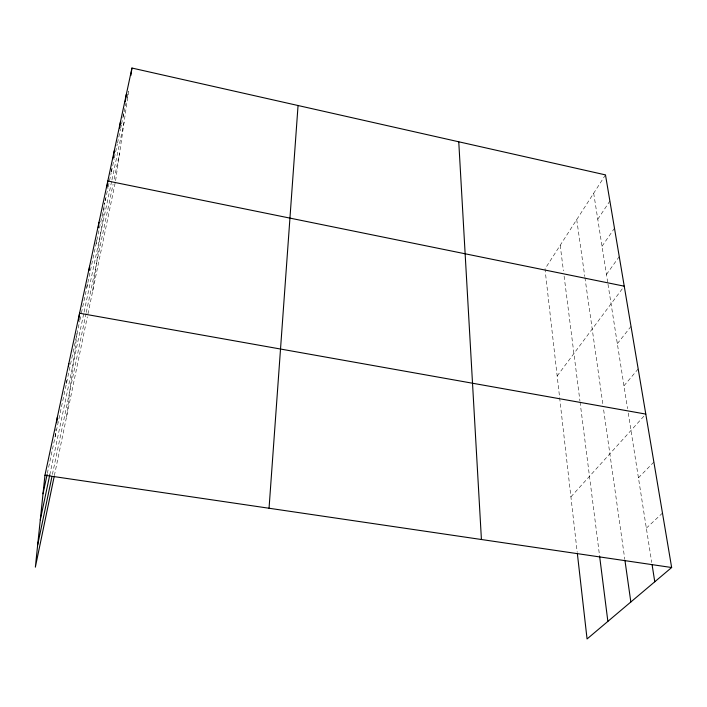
<?xml version="1.0" encoding="UTF-8"?>
<svg xmlns="http://www.w3.org/2000/svg" width="707" height="707" viewBox="0 0 707 707"><rect width="100%" height="100%" fill="white"/><g stroke="black" fill="none" stroke-linecap="round" stroke-linejoin="round"><path stroke-width="0.53" stroke-dasharray="3.54 2.65" d="M55.128 436.776L55.977 429.211M66.414 383.609L67.05 378.307M66.564 416.891L77.24 331.769M86.837 287.457L87.394 283.215M96.108 243.835L96.682 239.523M92.688 291.143L104.813 202.829L81.234 313.873M105.113 200.647L105.414 198.464M111.344 171.739L111.777 168.602M123.124 116.611L123.584 113.438M128.559 91.371L115.488 181.381L87.58 315.737M52.406 474.415L86.06 313.484M86.281 312.423L113.067 184.306M114.154 179.092L119.598 153.092M54.368 475.625L87.359 316.807M49.764 474.927L83.841 313.201M84.071 312.132L111.706 180.921M111.936 179.87L124.087 122.187M47.351 473.372L79.661 321.27M79.882 320.209L81.005 314.924M105.272 200.682L108.003 187.806M108.233 186.736L111.193 172.791M111.423 171.721L114.136 158.969M114.357 157.9L117.291 144.078M117.521 143.026L120.437 129.293M120.658 128.232L121.33 125.059M121.56 124.008L126.032 102.939M127.154 97.672L128.488 91.362M605.484 174.894L544.991 268.934L577.221 552.361M597.777 219.241L609.894 201.035M602.028 246.292L614.48 228.255M606.456 274.457L619.261 256.606M557.16 375.974L624.237 286.185M617.344 343.673L631.015 326.387M623.963 385.819L638.191 368.948M570.911 496.871L645.791 414.09M638.43 477.826L653.878 462.042M646.348 528.164L662.477 513.088M593.686 193.232L607.826 283.154M607.993 284.241L627.56 408.681M628.249 413.038L651.739 562.472M576.726 219.603L584.777 276.472M584.928 277.551L602.885 404.448M603.654 409.91L624.811 559.423M560.191 245.302L563.435 270.852M564.106 276.154L579.926 400.931M580.058 402.009L599.616 556.259"/><path stroke-width="1.06" d="M269.049 508.245L298.054 105.52M577.345 553.44L587.066 638.96L671.65 567.518L605.484 174.894L131.953 68.04L44.948 475.254L35.35 567.173L54.147 476.695M56.71 422.733L57.32 417.333M68.446 366.641L68.835 363.46M78.61 320.863L79.564 313.236L645.791 414.09M89.047 270.516L89.595 266.283M98.273 227.689L98.989 222.307M106.916 187.567L107.809 181.019L624.237 286.185M113.244 158.138L114.269 150.812M119.527 128.294L120.429 121.975M125.254 101.817L126.314 94.411M130.875 75.463L131.953 68.04M37.683 544.832L51.965 476.545M40.281 519.972L49.764 474.927M43.003 493.831L47.122 474.45M44.948 475.254L671.65 567.518M652.075 564.619L654.77 581.773M624.961 560.51L630.838 601.993M599.616 556.259L607.87 621.382M458.755 141.789L481.423 539.512"/></g></svg>
